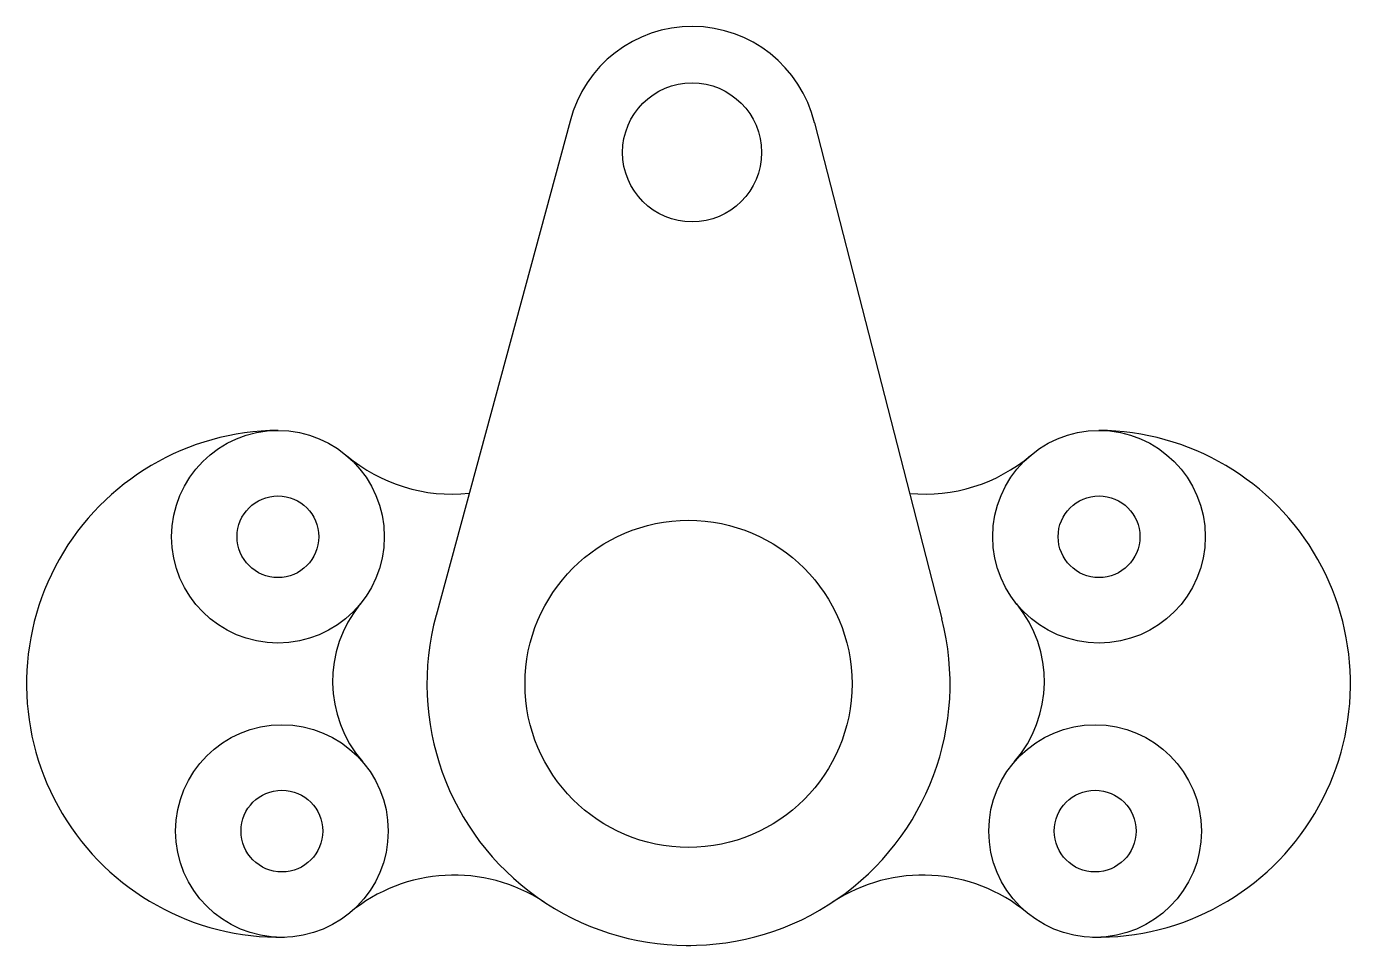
# Model space of a CAD drawing. Header units: centimetres. Extents: x 79 to 209, y 19 to 109.
import ezdxf

# ---------------------------------------------------------------- set-up
doc = ezdxf.new("R2010")
doc.units = ezdxf.units.CM

msp = doc.modelspace()

# ---------------------------------------------------------------- linework, layer by layer
for p, q in [((132.37, 99.85), (119.21, 51.38)), ((156.34, 99.7), (168.84, 51.04)), ((143.76, 18.99), (144.2, 18.99))]:
    msp.add_line(p, q)
for centre, radius in [((144.33, 96.79), 6.82), ((103.7, 59.09), 10.43), ((184.25, 59.09), 10.43), ((103.7, 59.09), 4.01), ((184.25, 59.09), 4.01), ((143.98, 44.66), 16.04), ((104.09, 30.22), 10.43), ((183.87, 30.22), 10.43), ((104.09, 30.22), 4.01), ((183.87, 30.22), 4.01)]:
    msp.add_circle(centre, radius)
for centre, radius, start, end in [((144.33, 96.79), 12.35, 13.618, 165.6667), ((103.9, 44.66), 24.86, 90.4, 271.0136), ((184.06, 44.66), 24.86, 268.9864, 89.6), ((120.78, 79.31), 16.04, 229.8208, 276.0227), ((167.18, 79.31), 16.04, 264.6262, 310.1792), ((121.1, 44.89), 12.03, 140.7567, 220.7705), ((166.86, 44.89), 12.03, 319.2295, 39.2433), ((143.98, 44.66), 25.66, 164.8139, 14.4096), ((120.99, 9.86), 16.04, 56.5555, 129.6976), ((166.96, 9.86), 16.04, 50.3024, 123.4445)]:
    msp.add_arc(centre, radius, start, end)

doc.saveas('drawing.dxf')
